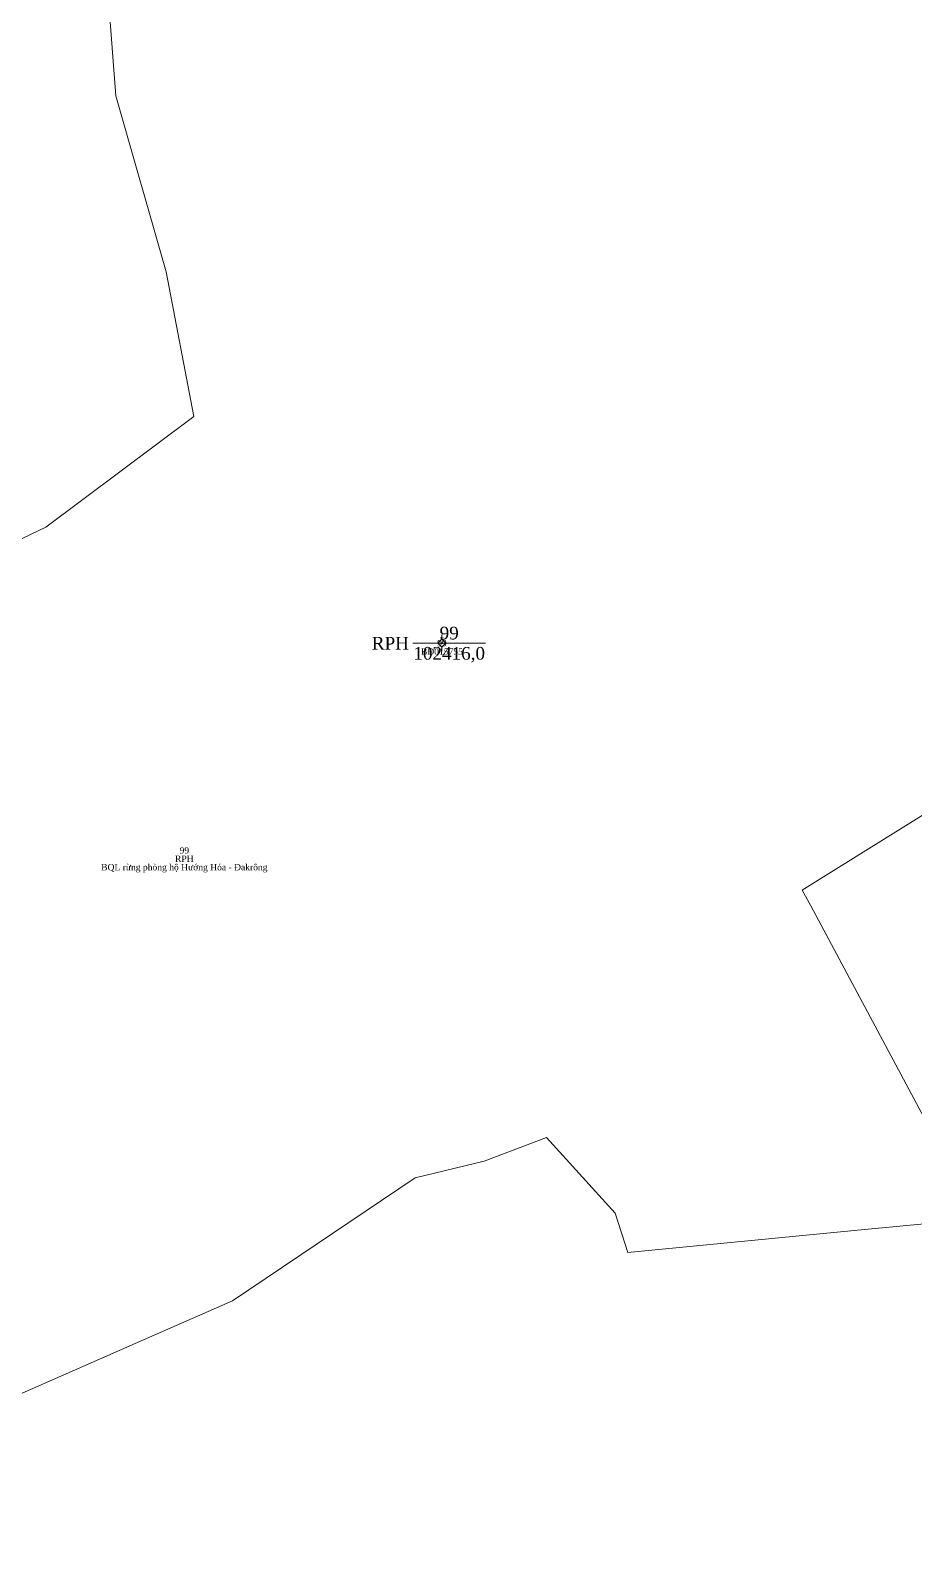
# Model space of a CAD drawing. Header units: metres. Extents: x 543340 to 549474, y 1840490 to 1845220.
# Drawn here: x 545980.8 to 546120.4, y 1842403.2 to 1842643.4 of the extents above; entities that cross this region are included whole.
import ezdxf
from ezdxf.enums import TextEntityAlignment as Align

# ---------------------------------------------------------------- set-up
doc = ezdxf.new("R2010")
doc.units = ezdxf.units.M
doc.header["$MEASUREMENT"] = 0
for name, color, linetype, lineweight in [('Level 10', 7, 'Continuous', 0), ('Level 11', 7, 'Continuous', 0), ('Level 13', 7, 'Continuous', 0), ('Level 15', 7, 'Continuous', 0), ('Level 19', 7, 'Continuous', 0), ('Level 2', 7, 'Continuous', 0), ('Level 4', 7, 'Continuous', 0)]:
    doc.layers.add(name, color=color, linetype=linetype, lineweight=lineweight)
doc.styles.add('Style-Times New Roman', font='times.ttf')

# ---------------------------------------------------------------- blocks, each defined once
blk = doc.blocks.new('CENTRD')
at = {"layer": 'Level 11', "linetype": 'Continuous', "lineweight": 0}
h = blk.add_hatch(color=1, dxfattribs=at)
edge = h.paths.add_edge_path()
edge.add_arc((0, 0), 1.5, 0, 360)
at = {"layer": 'Level 11', "color": 1, "linetype": 'Continuous', "lineweight": 0}
for p, q in [((-6.25, 0), (-12.5, 0)), ((0, 6.25), (-6.25, 0)), ((-6.25, 0), (0, -6.25)), ((0, 12.5), (0, 6.25)), ((6.25, 0), (0, 6.25)), ((0, -6.25), (6.25, 0)), ((12.5, 0), (6.25, 0)), ((0, -6.25), (0, -12.5))]:
    blk.add_line(p, q, dxfattribs=at)
blk = doc.blocks.new('N_THUA_6')
at = {"layer": 'Level 13', "color": 1, "linetype": 'Continuous', "lineweight": 0}
blk.add_line((-4.61, 0), (6.91, 0), dxfattribs=at)
at = {"layer": 'Level 13', "color": 5, "linetype": 'Continuous', "lineweight": 0, "style": 'Style-Times New Roman'}
blk.add_text('99', height=2, dxfattribs=at).set_placement((1.15, 1.6), align=Align.MIDDLE_CENTER)
at = {"layer": 'Level 2', "color": 3, "linetype": 'Continuous', "lineweight": 0, "style": 'Style-Times New Roman'}
blk.add_text('RPH', height=2, dxfattribs=at).set_placement((-5.21, 0), align=Align.MIDDLE_RIGHT)
at = {"layer": 'Level 4', "color": 1, "linetype": 'Continuous', "lineweight": 0, "style": 'Style-Times New Roman'}
blk.add_text('102416,0', height=2, dxfattribs=at).set_placement((1.15, -1.6), align=Align.MIDDLE_CENTER)

msp = doc.modelspace()

# ---------------------------------------------------------------- linework, layer by layer
at = {"layer": 'Level 10', "color": 7, "lineweight": 0, "flags": 128}
for points in [[(545891.55, 1842528.63), (545911.5, 1842530.5), (545983.24, 1842564.83), (546006.65, 1842582.31), (546002.26, 1842605.24), (545994.32, 1842633.06), (545991.94, 1842664.06), (545999.09, 1842701.41), (546003.06, 1842748.31), (546003.06, 1842839.71), (545996.08, 1842882.37)], [(546131.96, 1842456.71), (546123.61, 1842468.82), (546123.14, 1842469.5), (546122.13, 1842471.39), (546104.17, 1842504.91), (546102.83, 1842507.4), (546105.79, 1842509.24), (546149.76, 1842536.61)], [(545923.59, 1842403.2), (546000, 1842436.81), (546012.77, 1842442.43), (546041.64, 1842461.89), (546052.54, 1842464.5), (546062.38, 1842468.26), (546073.25, 1842456.26), (546075.26, 1842450.05), (546112.67, 1842453.71), (546124.36, 1842454.78)]]:
    msp.add_lwpolyline(points, dxfattribs=at)

# ---------------------------------------------------------------- block references
at = {"layer": 'Level 11', "color": 1, "linetype": 'Continuous', "lineweight": 0, "xscale": 0.1, "yscale": 0.1, "zscale": 0.1}
msp.add_blockref('CENTRD', (546045.86, 1842546.46), dxfattribs=at)
at = {"layer": 'Level 2', "color": 3, "linetype": 'Continuous', "lineweight": 0}
msp.add_blockref('N_THUA_6', (546045.86, 1842546.46), dxfattribs=at)

# ---------------------------------------------------------------- texts
at = {"layer": 'Level 15', "color": 1, "linetype": 'Continuous', "lineweight": 0, "insert": (546005.13, 1842512.18), "char_height": 1, "attachment_point": 5, "line_spacing_factor": 0.790495, "style": 'Style-Times New Roman'}
msp.add_mtext('99\\PRPH\\PBQL rừng phòng hộ Hướng Hóa - Đakrông', dxfattribs=at)
at = {"layer": 'Level 19', "color": 2, "linetype": 'Continuous', "lineweight": 0, "insert": (546045.86, 1842546.46), "char_height": 1, "attachment_point": 5, "line_spacing_factor": 0.790495, "style": 'Style-Times New Roman'}
msp.add_mtext('1\\P99\\PBĐ015755', dxfattribs=at)

doc.saveas('drawing.dxf')
